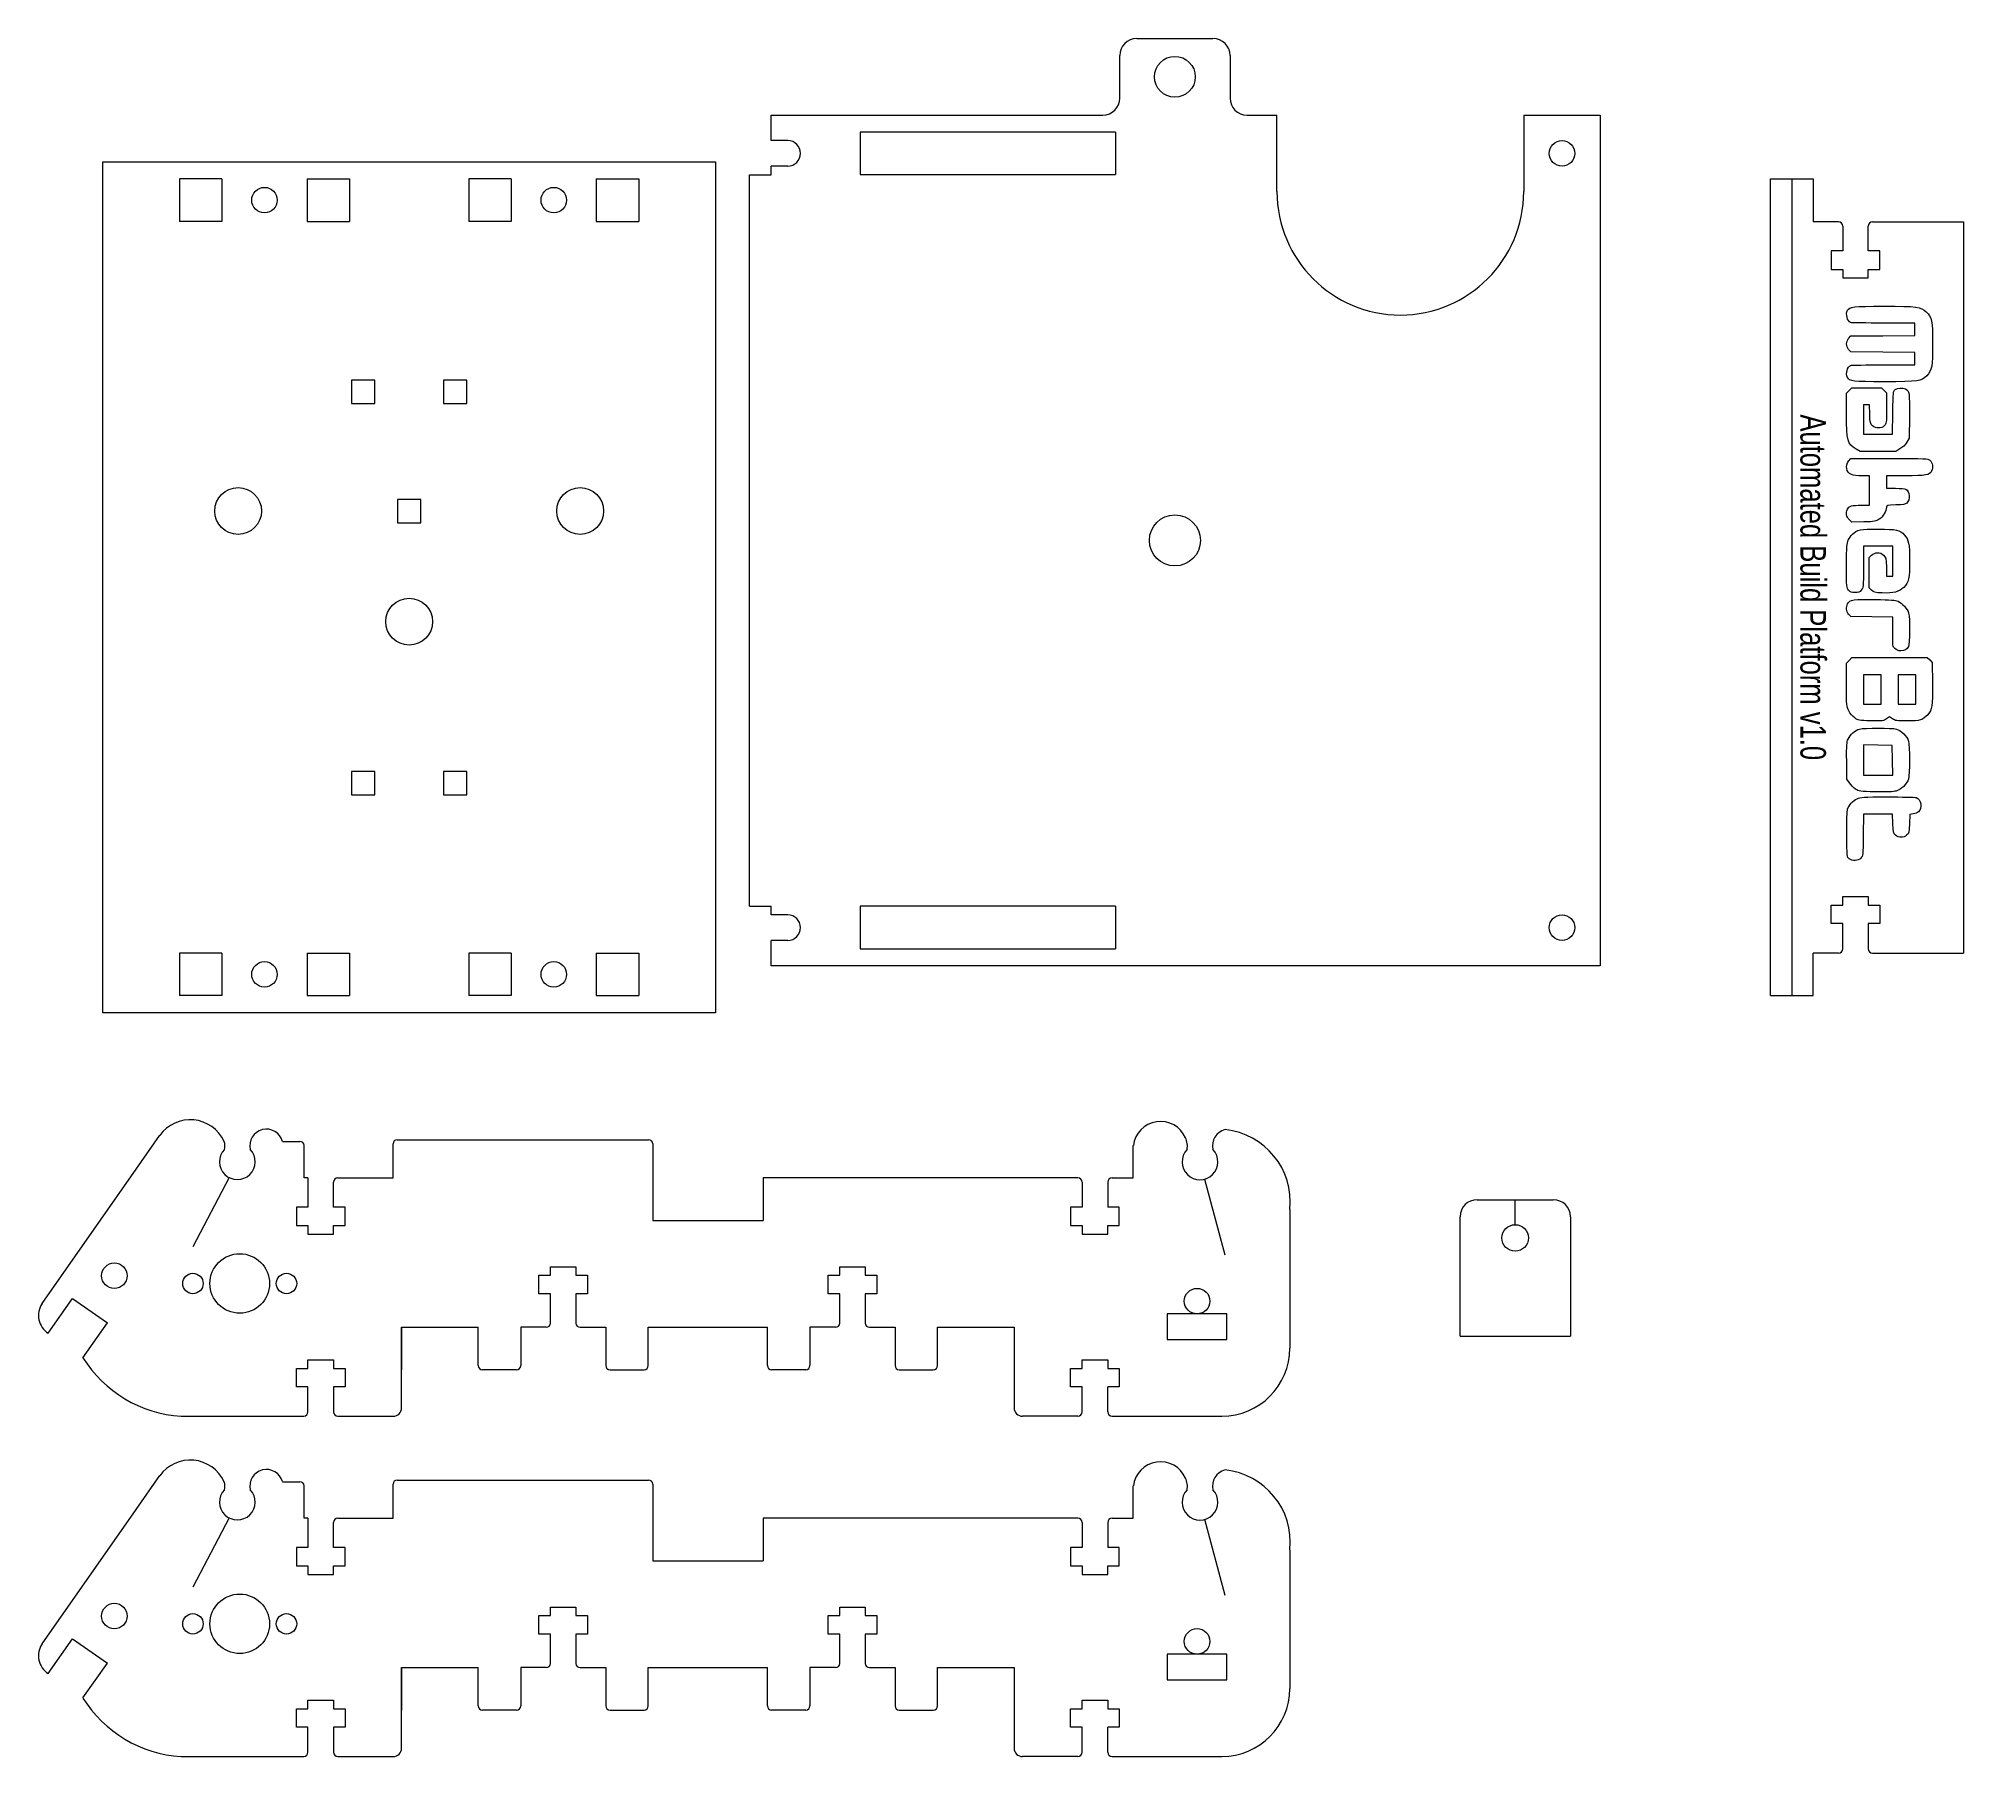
# Model space of a CAD drawing. Header units: millimetres. Extents: x -144 to 83, y -537 to -335.
import ezdxf

# ---------------------------------------------------------------- set-up
doc = ezdxf.new("R2010")
doc.units = ezdxf.units.MM
doc.layers.get('0').update_dxf_attribs({"linetype": 'CONTINUOUS', "lineweight": 25, "true_color": 0x000000})
for name, color, linetype, lineweight, true_color in [('01 bottom', 7, 'CONTINUOUS', 0, 0x000000), ('02 top', 7, 'CONTINUOUS', 0, 0x000000), ('04 side', 7, 'CONTINUOUS', 0, 0x000000), ('06 scraper', 7, 'CONTINUOUS', 0, 0x000000), ('08 brush retainer', 7, 'CONTINUOUS', 0, 0x000000), ('10 artwork', 1, 'CONTINUOUS', 0, 0xff0000)]:
    doc.layers.add(name, color=color, linetype=linetype, lineweight=lineweight, true_color=true_color)
doc.styles.get("Standard").update_dxf_attribs({"font": 'txt', "width": 0.75})

# ---------------------------------------------------------------- blocks, each defined once
blk = doc.blocks.new('holes-20')
for p, q in [((-5, 2.5), (-10, 2.5)), ((-10, 2.5), (-10, -2.5)), ((-5, 2.5), (-5, -2.5)), ((5, 2.5), (10, 2.5)), ((5, 2.5), (5, -2.5)), ((10, 2.5), (10, -2.5)), ((-5, -2.5), (-10, -2.5)), ((5, -2.5), (10, -2.5))]:
    blk.add_line(p, q)
blk.add_circle((0, 0), 1.5)

msp = doc.modelspace()

# ---------------------------------------------------------------- linework, layer by layer
at = {"layer": '01 bottom'}
for p, q in [((-136, -350), (-64, -350)), ((-136, -450), (-136, -350)), ((-64, -350), (-64, -450)), ((-104.03, -375.67), (-106.77, -375.67)), ((-106.77, -375.67), (-106.77, -378.41)), ((-104.03, -378.41), (-104.03, -375.67)), ((-93.23, -375.67), (-95.97, -375.67)), ((-95.97, -375.67), (-95.97, -378.41)), ((-93.23, -378.41), (-93.23, -375.67)), ((-106.77, -378.41), (-104.03, -378.41)), ((-95.97, -378.41), (-93.23, -378.41)), ((-98.63, -389.67), (-101.37, -389.67)), ((-101.37, -389.67), (-101.37, -392.41)), ((-98.63, -392.41), (-98.63, -389.67)), ((-101.37, -392.41), (-98.63, -392.41)), ((-104.03, -421.67), (-106.77, -421.67)), ((-106.77, -421.67), (-106.77, -424.41)), ((-104.03, -424.41), (-104.03, -421.67)), ((-93.23, -421.67), (-95.97, -421.67)), ((-95.97, -421.67), (-95.97, -424.41)), ((-93.23, -424.41), (-93.23, -421.67)), ((-106.77, -424.41), (-104.03, -424.41)), ((-95.97, -424.41), (-93.23, -424.41)), ((-64, -450), (-136, -450))]:
    msp.add_line(p, q, dxfattribs=at)
for centre in [(-120.1, -391.04), (-79.9, -391.04), (-100, -404.04)]:
    msp.add_circle(centre, 2.75, dxfattribs=at)
at = {"layer": '02 top'}
for p, q in [((-14.48, -335.5), (-5.52, -335.5)), ((-16.48, -342.5), (-16.48, -337.5)), ((-3.52, -337.5), (-3.52, -342.5)), ((-57.46, -344.5), (-18.48, -344.5)), ((-57.46, -347.5), (-57.46, -344.5)), ((-1.52, -344.5), (2, -344.5)), ((2, -353.5), (2, -344.5)), ((31, -344.5), (31, -353.5)), ((31, -344.5), (40, -344.5)), ((40, -344.5), (40, -444.5)), ((-55.5, -347.5), (-57.46, -347.5)), ((-47, -346.5), (-47, -351.5)), ((-16.98, -346.5), (-47, -346.5)), ((-16.98, -346.5), (-16.98, -351.5)), ((-57.46, -351.54), (-57.46, -350.5)), ((-55.5, -350.5), (-57.46, -350.5)), ((-60, -351.54), (-57.46, -351.54)), ((-60, -437.5), (-60, -351.54)), ((-47, -351.5), (-16.98, -351.5)), ((-60, -437.5), (-57.46, -437.5)), ((-57.46, -438.5), (-57.46, -437.5)), ((-55.5, -438.5), (-57.46, -438.5)), ((-47, -437.5), (-47, -442.5)), ((-16.98, -437.5), (-47, -437.5)), ((-16.98, -437.5), (-16.98, -442.5)), ((-55.5, -441.5), (-57.46, -441.5)), ((-57.46, -444.5), (-57.46, -441.5)), ((-47, -442.5), (-16.98, -442.5)), ((40, -444.5), (-57.46, -444.5))]:
    msp.add_line(p, q, dxfattribs=at)
for centre, radius in [((-10, -340), 2.4), ((35.5, -349), 1.5), ((-10, -394.5), 3), ((35.5, -440), 1.5)]:
    msp.add_circle(centre, radius, dxfattribs=at)
for centre, radius, start, end in [((-14.48, -337.5), 2, 90, 180), ((-5.52, -337.5), 2, 0, 90), ((-18.48, -342.5), 2, 270, 360), ((-1.52, -342.5), 2, 180, 270), ((-55.5, -349), 1.5, 270, 90), ((16.5, -353.5), 14.5, 180, 0), ((-55.5, -440), 1.5, 270, 90)]:
    msp.add_arc(centre, radius, start, end, dxfattribs=at)
at = {"layer": '04 side'}
for p, q in [((-132.09, -468.4), (-129.3, -464.41)), ((-114.89, -465.13), (-112.85, -465.13)), ((-112.35, -469.43), (-112.35, -465.63)), ((-101.89, -469.43), (-101.89, -465.43)), ((-101.39, -464.93), (-71.87, -464.93)), ((-71.37, -465.43), (-71.37, -474.43)), ((-14.89, -469.43), (-14.89, -465.63)), ((-143.14, -484.19), (-132.09, -468.4)), ((-121.16, -469.39), (-125.42, -477.54)), ((-111.89, -469.43), (-112.35, -469.43)), ((-111.89, -469.43), (-111.89, -472.86)), ((-108.89, -472.86), (-108.89, -469.93)), ((-108.39, -469.43), (-101.89, -469.43)), ((-58.4, -469.43), (-58.4, -474.43)), ((-21.39, -469.43), (-58.4, -469.43)), ((-20.89, -469.93), (-20.89, -472.86)), ((-17.89, -469.93), (-17.89, -472.86)), ((-17.39, -469.43), (-14.89, -469.43)), ((-6.5, -469.55), (-4.11, -478.45)), ((-113.25, -472.86), (-113.25, -475.03)), ((-111.89, -472.86), (-113.25, -472.86)), ((-113.25, -475.03), (-111.89, -475.03)), ((-111.89, -475.03), (-111.89, -476.03)), ((-107.53, -472.86), (-108.89, -472.86)), ((-108.89, -476.03), (-108.89, -475.03)), ((-108.89, -475.03), (-107.53, -475.03)), ((-107.53, -475.03), (-107.53, -472.86)), ((-71.37, -474.43), (-58.4, -474.43)), ((-22.25, -472.86), (-22.25, -475.03)), ((-20.89, -472.86), (-22.25, -472.86)), ((-22.25, -475.03), (-20.89, -475.03)), ((-20.89, -475.03), (-20.89, -476.03)), ((-16.53, -472.86), (-17.89, -472.86)), ((-17.89, -476.03), (-17.89, -475.03)), ((-17.89, -475.03), (-16.53, -475.03)), ((-16.53, -475.03), (-16.53, -472.86)), ((3.51, -473.13), (3.51, -489.43)), ((-111.89, -476.03), (-108.89, -476.03)), ((-20.89, -476.03), (-17.89, -476.03)), ((-84.75, -483.04), (-84.75, -480.87)), ((-84.75, -480.87), (-83.39, -480.87)), ((-83.39, -479.87), (-80.39, -479.87)), ((-83.39, -480.87), (-83.39, -479.87)), ((-80.39, -479.87), (-80.39, -480.87)), ((-80.39, -480.87), (-79.03, -480.87)), ((-79.03, -480.87), (-79.03, -483.04)), ((-50.75, -483.04), (-50.75, -480.87)), ((-50.75, -480.87), (-49.39, -480.87)), ((-49.39, -479.87), (-46.39, -479.87)), ((-49.39, -480.87), (-49.39, -479.87)), ((-46.39, -479.87), (-46.39, -480.87)), ((-46.39, -480.87), (-45.03, -480.87)), ((-45.03, -480.87), (-45.03, -483.04)), ((-142.43, -487.68), (-139.56, -483.59)), ((-139.56, -483.59), (-135.46, -486.45)), ((-83.39, -483.04), (-84.75, -483.04)), ((-83.39, -486.48), (-83.39, -483.04)), ((-79.03, -483.04), (-80.39, -483.04)), ((-80.39, -483.04), (-80.39, -486.48)), ((-49.39, -483.04), (-50.75, -483.04)), ((-49.39, -486.48), (-49.39, -483.04)), ((-45.03, -483.04), (-46.39, -483.04)), ((-46.39, -483.04), (-46.39, -486.48)), ((-7.39, -485.4), (-10.89, -485.4)), ((-10.89, -485.4), (-10.89, -488.43)), ((-7.71, -485.4), (-7.71, -485.4)), ((-7.71, -485.4), (-7.71, -485.4)), ((-3.89, -485.4), (-7.39, -485.4)), ((-3.89, -488.43), (-3.89, -485.4)), ((-138.33, -490.55), (-135.46, -486.45)), ((-100.89, -486.98), (-100.89, -491.98)), ((-100.89, -486.98), (-91.89, -486.98)), ((-100.89, -496.43), (-100.89, -486.98)), ((-91.89, -491.48), (-91.89, -486.98)), ((-86.89, -486.98), (-86.89, -491.48)), ((-83.89, -486.98), (-86.89, -486.98)), ((-79.89, -486.98), (-76.89, -486.98)), ((-76.89, -486.98), (-76.89, -491.48)), ((-71.89, -486.98), (-57.89, -486.98)), ((-71.89, -491.48), (-71.89, -486.98)), ((-57.89, -491.48), (-57.89, -486.98)), ((-49.89, -486.98), (-52.89, -486.98)), ((-52.89, -486.98), (-52.89, -491.48)), ((-49.89, -486.98), (-52.89, -486.98)), ((-45.89, -486.98), (-42.89, -486.98)), ((-45.89, -486.98), (-42.89, -486.98)), ((-42.89, -486.98), (-42.89, -491.48)), ((-37.89, -491.48), (-37.89, -486.98)), ((-37.89, -486.98), (-28.89, -486.98)), ((-28.89, -486.98), (-28.89, -496.43)), ((-10.89, -488.43), (-3.89, -488.43)), ((-111.89, -490.82), (-108.89, -490.82)), ((-111.89, -491.82), (-111.89, -490.82)), ((-108.89, -490.82), (-108.89, -491.82)), ((-20.89, -490.82), (-17.89, -490.82)), ((-20.89, -491.82), (-20.89, -490.82)), ((-17.89, -490.82), (-17.89, -491.82)), ((-113.25, -493.99), (-113.25, -491.82)), ((-113.25, -491.82), (-111.89, -491.82)), ((-108.89, -491.82), (-107.53, -491.82)), ((-107.53, -491.82), (-107.53, -493.99)), ((-87.39, -491.98), (-91.39, -491.98)), ((-76.39, -491.98), (-72.39, -491.98)), ((-53.39, -491.98), (-57.39, -491.98)), ((-42.39, -491.98), (-38.39, -491.98)), ((-22.25, -493.99), (-22.25, -491.82)), ((-22.25, -491.82), (-20.89, -491.82)), ((-17.89, -491.82), (-16.53, -491.82)), ((-16.53, -491.82), (-16.53, -493.99)), ((-111.89, -493.99), (-113.25, -493.99)), ((-111.89, -496.93), (-111.89, -493.99)), ((-107.53, -493.99), (-108.89, -493.99)), ((-108.89, -493.99), (-108.89, -496.93)), ((-20.89, -493.99), (-22.25, -493.99)), ((-20.89, -496.93), (-20.89, -493.99)), ((-16.53, -493.99), (-17.89, -493.99)), ((-17.89, -496.93), (-17.89, -493.99)), ((-126.81, -497.43), (-112.39, -497.43)), ((-108.39, -497.43), (-101.89, -497.43)), ((-21.39, -497.43), (-27.89, -497.43)), ((-17.39, -497.43), (-15.35, -497.43)), ((-15.35, -497.43), (-4.49, -497.43)), ((-132.09, -508.4), (-129.3, -504.41)), ((-114.89, -505.13), (-112.85, -505.13)), ((-112.35, -509.43), (-112.35, -505.63)), ((-101.89, -509.43), (-101.89, -505.43)), ((-101.39, -504.93), (-71.87, -504.93)), ((-71.37, -505.43), (-71.37, -514.43)), ((-14.89, -509.43), (-14.89, -505.63)), ((-143.14, -524.19), (-132.09, -508.4)), ((-121.16, -509.39), (-125.42, -517.54)), ((-111.89, -509.43), (-112.35, -509.43)), ((-111.89, -509.43), (-111.89, -512.86)), ((-108.89, -512.86), (-108.89, -509.93)), ((-108.39, -509.43), (-101.89, -509.43)), ((-58.4, -509.43), (-58.4, -514.43)), ((-21.39, -509.43), (-58.4, -509.43)), ((-20.89, -509.93), (-20.89, -512.86)), ((-17.89, -509.93), (-17.89, -512.86)), ((-17.39, -509.43), (-14.89, -509.43)), ((-6.5, -509.55), (-4.11, -518.45)), ((-113.25, -512.86), (-113.25, -515.03)), ((-111.89, -512.86), (-113.25, -512.86)), ((-107.53, -512.86), (-108.89, -512.86)), ((-107.53, -515.03), (-107.53, -512.86)), ((-22.25, -512.86), (-22.25, -515.03)), ((-20.89, -512.86), (-22.25, -512.86)), ((-16.53, -512.86), (-17.89, -512.86)), ((-16.53, -515.03), (-16.53, -512.86)), ((3.51, -513.13), (3.51, -529.43)), ((-113.25, -515.03), (-111.89, -515.03)), ((-111.89, -515.03), (-111.89, -516.03)), ((-108.89, -516.03), (-108.89, -515.03)), ((-108.89, -515.03), (-107.53, -515.03)), ((-71.37, -514.43), (-58.4, -514.43)), ((-22.25, -515.03), (-20.89, -515.03)), ((-20.89, -515.03), (-20.89, -516.03)), ((-17.89, -516.03), (-17.89, -515.03)), ((-17.89, -515.03), (-16.53, -515.03)), ((-111.89, -516.03), (-108.89, -516.03)), ((-20.89, -516.03), (-17.89, -516.03)), ((-83.39, -519.87), (-80.39, -519.87)), ((-83.39, -520.87), (-83.39, -519.87)), ((-80.39, -519.87), (-80.39, -520.87)), ((-49.39, -519.87), (-46.39, -519.87)), ((-49.39, -520.87), (-49.39, -519.87)), ((-46.39, -519.87), (-46.39, -520.87)), ((-84.75, -523.04), (-84.75, -520.87)), ((-84.75, -520.87), (-83.39, -520.87)), ((-80.39, -520.87), (-79.03, -520.87)), ((-79.03, -520.87), (-79.03, -523.04)), ((-50.75, -523.04), (-50.75, -520.87)), ((-50.75, -520.87), (-49.39, -520.87)), ((-46.39, -520.87), (-45.03, -520.87)), ((-45.03, -520.87), (-45.03, -523.04)), ((-142.43, -527.68), (-139.56, -523.59)), ((-139.56, -523.59), (-135.46, -526.45)), ((-83.39, -523.04), (-84.75, -523.04)), ((-83.39, -526.48), (-83.39, -523.04)), ((-79.03, -523.04), (-80.39, -523.04)), ((-80.39, -523.04), (-80.39, -526.48)), ((-49.39, -523.04), (-50.75, -523.04)), ((-49.39, -526.48), (-49.39, -523.04)), ((-45.03, -523.04), (-46.39, -523.04)), ((-46.39, -523.04), (-46.39, -526.48)), ((-138.33, -530.55), (-135.46, -526.45)), ((-100.89, -526.98), (-100.89, -531.98)), ((-100.89, -526.98), (-91.89, -526.98)), ((-100.89, -536.43), (-100.89, -526.98)), ((-91.89, -531.48), (-91.89, -526.98)), ((-86.89, -526.98), (-86.89, -531.48)), ((-83.89, -526.98), (-86.89, -526.98)), ((-79.89, -526.98), (-76.89, -526.98)), ((-76.89, -526.98), (-76.89, -531.48)), ((-71.89, -526.98), (-57.89, -526.98)), ((-71.89, -531.48), (-71.89, -526.98)), ((-57.89, -531.48), (-57.89, -526.98)), ((-49.89, -526.98), (-52.89, -526.98)), ((-52.89, -526.98), (-52.89, -531.48)), ((-49.89, -526.98), (-52.89, -526.98)), ((-45.89, -526.98), (-42.89, -526.98)), ((-45.89, -526.98), (-42.89, -526.98)), ((-42.89, -526.98), (-42.89, -531.48)), ((-37.89, -531.48), (-37.89, -526.98)), ((-37.89, -526.98), (-28.89, -526.98)), ((-28.89, -526.98), (-28.89, -536.43)), ((-7.39, -525.4), (-10.89, -525.4)), ((-10.89, -525.4), (-10.89, -528.43)), ((-7.71, -525.4), (-7.71, -525.4)), ((-7.71, -525.4), (-7.71, -525.4)), ((-3.89, -525.4), (-7.39, -525.4)), ((-3.89, -528.43), (-3.89, -525.4)), ((-10.89, -528.43), (-3.89, -528.43)), ((-111.89, -530.82), (-108.89, -530.82)), ((-111.89, -531.82), (-111.89, -530.82)), ((-108.89, -530.82), (-108.89, -531.82)), ((-20.89, -530.82), (-17.89, -530.82)), ((-20.89, -531.82), (-20.89, -530.82)), ((-17.89, -530.82), (-17.89, -531.82)), ((-113.25, -533.99), (-113.25, -531.82)), ((-113.25, -531.82), (-111.89, -531.82)), ((-108.89, -531.82), (-107.53, -531.82)), ((-107.53, -531.82), (-107.53, -533.99)), ((-87.39, -531.98), (-91.39, -531.98)), ((-76.39, -531.98), (-72.39, -531.98)), ((-53.39, -531.98), (-57.39, -531.98)), ((-42.39, -531.98), (-38.39, -531.98)), ((-22.25, -533.99), (-22.25, -531.82)), ((-22.25, -531.82), (-20.89, -531.82)), ((-17.89, -531.82), (-16.53, -531.82)), ((-16.53, -531.82), (-16.53, -533.99)), ((-111.89, -533.99), (-113.25, -533.99)), ((-111.89, -536.93), (-111.89, -533.99)), ((-107.53, -533.99), (-108.89, -533.99)), ((-108.89, -533.99), (-108.89, -536.93)), ((-20.89, -533.99), (-22.25, -533.99)), ((-20.89, -536.93), (-20.89, -533.99)), ((-16.53, -533.99), (-17.89, -533.99)), ((-17.89, -536.93), (-17.89, -533.99)), ((-126.81, -537.43), (-112.39, -537.43)), ((-108.39, -537.43), (-101.89, -537.43)), ((-21.39, -537.43), (-27.89, -537.43)), ((-17.39, -537.43), (-15.35, -537.43)), ((-15.35, -537.43), (-4.49, -537.43))]:
    msp.add_line(p, q, dxfattribs=at)
for centre, radius in [((-134.64, -480.92), 1.5), ((-119.91, -481.83), 3.5), ((-125.41, -481.83), 1.2), ((-114.41, -481.83), 1.2), ((-7.39, -483.9), 1.5), ((-134.64, -520.92), 1.5), ((-119.91, -521.83), 3.5), ((-125.41, -521.83), 1.2), ((-114.41, -521.83), 1.2), ((-7.39, -523.9), 1.5)]:
    msp.add_circle(centre, radius, dxfattribs=at)
for centre, radius, start, end in [((-125.73, -466.96), 4.38, 24.6749, 144.5517), ((-116.77, -465.63), 1.95, 15.0642, 193.1893), ((-11.69, -466), 3.21, 23.7755, 173.2713), ((-3.63, -465.63), 1.95, 104.1268, 193.1893), ((-4.99, -472.24), 8.55, 354.0799, 84.0799), ((-123.06, -465.66), 1.42, 342.8056, 22.0795), ((-112.85, -465.63), 0.5, 0, 90), ((-101.39, -465.43), 0.5, 90, 180), ((-71.87, -465.43), 0.5, 0, 90), ((-10.63, -465.66), 2.1, 348.394, 26.8205), ((-120.19, -467.52), 2.1, 136.42, 43.58), ((-7.05, -467.53), 2.1, 136.42, 43.58), ((-108.39, -469.93), 0.5, 90, 180), ((-21.39, -469.93), 0.5, 0, 90), ((-17.39, -469.93), 0.5, 90, 180), ((-125.89, -478.43), 1, 90, 90), ((-3.89, -479.43), 1, 90, 90), ((-141.04, -485.58), 2.52, 146.6002, 236.6002), ((-83.89, -486.48), 0.5, 270, 0), ((-79.89, -486.48), 0.5, 180, 270), ((-49.89, -486.48), 0.5, 270, 0), ((-49.89, -486.48), 0.5, 270, 0), ((-45.89, -486.48), 0.5, 180, 270), ((-45.89, -486.48), 0.5, 180, 270), ((-125.89, -482.8), 14.66, 211.9334, 266.3957), ((-4.49, -489.43), 8, 270, 0), ((-91.39, -491.48), 0.5, 180, 270), ((-87.39, -491.48), 0.5, 270, 0), ((-76.39, -491.48), 0.5, 180, 270), ((-72.39, -491.48), 0.5, 270, 0), ((-57.39, -491.48), 0.5, 180, 270), ((-53.39, -491.48), 0.5, 270, 0), ((-42.39, -491.48), 0.5, 180, 270), ((-38.39, -491.48), 0.5, 270, 0), ((-112.39, -496.93), 0.5, 270, 360), ((-108.39, -496.93), 0.5, 180, 270), ((-101.89, -496.43), 1, 270, 0), ((-27.89, -496.43), 1, 180, 270), ((-21.39, -496.93), 0.5, 270, 0), ((-17.39, -496.93), 0.5, 180, 270), ((-125.73, -506.96), 4.38, 24.6749, 144.5517), ((-116.77, -505.63), 1.95, 15.0642, 193.1893), ((-11.69, -506), 3.21, 23.7755, 173.2713), ((-3.63, -505.63), 1.95, 104.1268, 193.1893), ((-4.99, -512.24), 8.55, 354.0799, 84.0799), ((-120.19, -507.52), 2.1, 136.42, 43.58), ((-123.06, -505.66), 1.42, 342.8056, 22.0795), ((-112.85, -505.63), 0.5, 0, 90), ((-101.39, -505.43), 0.5, 90, 180), ((-71.87, -505.43), 0.5, 0, 90), ((-7.05, -507.53), 2.1, 136.42, 43.58), ((-10.63, -505.66), 2.1, 348.394, 26.8205), ((-108.39, -509.93), 0.5, 90, 180), ((-21.39, -509.93), 0.5, 0, 90), ((-17.39, -509.93), 0.5, 90, 180), ((-125.89, -518.43), 1, 90, 90), ((-3.89, -519.43), 1, 90, 90), ((-141.04, -525.58), 2.52, 146.6002, 236.6002), ((-83.89, -526.48), 0.5, 270, 0), ((-79.89, -526.48), 0.5, 180, 270), ((-49.89, -526.48), 0.5, 270, 0), ((-49.89, -526.48), 0.5, 270, 0), ((-45.89, -526.48), 0.5, 180, 270), ((-45.89, -526.48), 0.5, 180, 270), ((-125.89, -522.8), 14.66, 211.9334, 266.3957), ((-91.39, -531.48), 0.5, 180, 270), ((-87.39, -531.48), 0.5, 270, 0), ((-76.39, -531.48), 0.5, 180, 270), ((-72.39, -531.48), 0.5, 270, 0), ((-57.39, -531.48), 0.5, 180, 270), ((-53.39, -531.48), 0.5, 270, 0), ((-42.39, -531.48), 0.5, 180, 270), ((-38.39, -531.48), 0.5, 270, 0), ((-4.49, -529.43), 8, 270, 0), ((-112.39, -536.93), 0.5, 270, 360), ((-108.39, -536.93), 0.5, 180, 270), ((-101.89, -536.43), 1, 270, 0), ((-27.89, -536.43), 1, 180, 270), ((-21.39, -536.93), 0.5, 270, 0), ((-17.39, -536.93), 0.5, 180, 270)]:
    msp.add_arc(centre, radius, start, end, dxfattribs=at)
at = {"layer": '06 scraper'}
for p, q in [((60, -352), (65, -352)), ((60, -448), (60, -352)), ((65, -352), (65, -357.04)), ((68, -357.04), (65, -357.04)), ((72, -357.04), (82.69, -357.04)), ((82.69, -357.04), (82.69, -443)), ((68.5, -357.54), (68.5, -360.47)), ((71.5, -360.47), (71.5, -357.54)), ((67.14, -360.47), (67.14, -362.64)), ((68.5, -360.47), (67.14, -360.47)), ((72.86, -360.47), (71.5, -360.47)), ((72.86, -362.64), (72.86, -360.47)), ((67.14, -362.64), (68.5, -362.64)), ((68.5, -362.64), (68.5, -363.64)), ((68.5, -363.64), (71.5, -363.64)), ((71.5, -363.64), (71.5, -362.64)), ((71.5, -362.64), (72.86, -362.64)), ((68.5, -436.36), (71.5, -436.36)), ((68.5, -437.36), (68.5, -436.36)), ((71.5, -436.36), (71.5, -437.36)), ((67.14, -439.53), (67.14, -437.36)), ((67.14, -437.36), (68.5, -437.36)), ((71.5, -437.36), (72.86, -437.36)), ((72.86, -437.36), (72.86, -439.53)), ((68.5, -439.53), (67.14, -439.53)), ((68.5, -442.5), (68.5, -439.53)), ((72.86, -439.53), (71.5, -439.53)), ((71.5, -439.53), (71.5, -442.5)), ((68, -443), (65, -443)), ((68, -443), (65, -443)), ((65, -448), (65, -443)), ((72, -443), (82.69, -443)), ((60, -448), (65, -448))]:
    msp.add_line(p, q, dxfattribs=at)
for centre, start, end in [((68, -357.54), 0, 90), ((68, -357.54), 0, 90), ((72, -357.54), 90, 180), ((72, -357.54), 90, 180), ((68, -442.5), 270, 0), ((68, -442.5), 270, 0), ((72, -442.5), 180, 270), ((72, -442.5), 180, 270)]:
    msp.add_arc(centre, 0.5, start, end, dxfattribs=at)
at = {"layer": '08 brush retainer'}
for p, q in [((25.52, -471.98), (34.48, -471.98)), ((30, -474.96), (30, -471.98)), ((23.52, -488.02), (23.52, -473.98)), ((36.48, -473.98), (36.48, -488.02)), ((23.52, -488.02), (36.48, -488.02))]:
    msp.add_line(p, q, dxfattribs=at)
msp.add_circle((30, -476.48), 1.56, dxfattribs=at)
for centre, start, end in [((25.52, -473.98), 90, 180), ((34.48, -473.98), 0, 90)]:
    msp.add_arc(centre, 2, start, end, dxfattribs=at)
at = {"layer": '10 artwork'}
for p, q in [((62.5, -352), (62.5, -448)), ((69.06, -367.45), (69.06, -367.45)), ((69.19, -370.76), (69.44, -370.46)), ((69.44, -370.46), (73.21, -370.43)), ((73.21, -370.43), (76.98, -370.4)), ((76.98, -368.95), (73.28, -368.95)), ((76.98, -369.68), (76.98, -368.95)), ((76.98, -370.4), (76.98, -369.68)), ((69.44, -372.34), (69.19, -372.05)), ((73.21, -372.37), (69.44, -372.34)), ((76.98, -372.4), (73.21, -372.37)), ((76.98, -373.13), (76.98, -372.4)), ((76.98, -373.86), (76.98, -373.13)), ((73.28, -373.86), (76.98, -373.86)), ((68.94, -377.18), (69.24, -376.87)), ((68.94, -379.68), (68.94, -377.18)), ((69.24, -376.87), (69.55, -376.57)), ((69.24, -376.87), (69.24, -376.87)), ((69.55, -376.57), (71.3, -376.57)), ((71.3, -376.57), (73.05, -376.57)), ((73.05, -376.57), (73.34, -376.85)), ((73.34, -376.85), (73.64, -377.13)), ((73.64, -377.13), (73.64, -378.94)), ((71.28, -378.55), (70.92, -378.55)), ((70.92, -378.55), (70.92, -380.28)), ((71.63, -378.55), (71.28, -378.55)), ((71.67, -379.66), (71.63, -378.55)), ((74.36, -382), (74.39, -379.48)), ((76.33, -379.92), (76.3, -382.47)), ((70.92, -380.28), (70.92, -382)), ((70.92, -382), (72.64, -382)), ((72.64, -382), (74.36, -382)), ((70.56, -384.03), (70.07, -383.75)), ((72.64, -384.03), (70.56, -384.03)), ((74.73, -384.03), (72.64, -384.03)), ((75.22, -383.74), (74.73, -384.03)), ((76.3, -382.47), (76.01, -382.96)), ((69.19, -385.16), (69.44, -384.87)), ((69.19, -385.16), (69.19, -385.16)), ((69.44, -384.87), (73.98, -384.87)), ((71.65, -386.9), (70.76, -386.9)), ((71.65, -388.63), (71.65, -386.9)), ((71.65, -390.35), (71.65, -388.63)), ((75.8, -386.9), (73.64, -386.9)), ((73.64, -386.9), (73.64, -387.63)), ((73.64, -387.63), (73.64, -388.37)), ((73.64, -388.37), (74.69, -388.37)), ((70.67, -390.35), (71.65, -390.35)), ((69.57, -392.35), (69.25, -392.04)), ((70.96, -392.32), (69.57, -392.35)), ((69.14, -394.47), (69.14, -394.47)), ((72.64, -395.15), (70.92, -395.15)), ((70.92, -395.15), (70.92, -397.6)), ((74.37, -395.15), (72.64, -395.15)), ((74.37, -396.92), (74.37, -395.15)), ((71.6, -396.51), (71.88, -396.24)), ((71.6, -398.28), (71.6, -396.51)), ((73.62, -397.61), (73.65, -398.7)), ((74.37, -398.7), (74.37, -396.92)), ((71.6, -400.05), (71.6, -398.28)), ((71.89, -400.34), (71.6, -400.05)), ((73.65, -398.7), (74.01, -398.7)), ((74.01, -398.7), (74.37, -398.7)), ((69.07, -401.93), (69.07, -401.93)), ((69.44, -403.45), (69.19, -403.16)), ((71.9, -403.48), (69.44, -403.45)), ((74.37, -403.51), (71.9, -403.48)), ((74.37, -405.23), (74.37, -403.51)), ((68.94, -408.93), (69.24, -408.59)), ((68.94, -411.47), (68.94, -408.93)), ((69.24, -408.59), (69.55, -408.25)), ((69.24, -408.59), (69.24, -408.59)), ((69.55, -408.25), (73.99, -408.25)), ((73.99, -408.25), (78.43, -408.25)), ((78.43, -408.25), (78.72, -408.54)), ((78.72, -408.54), (79.01, -408.83)), ((79.01, -408.83), (79.04, -411.27)), ((71.97, -410.29), (70.92, -410.29)), ((70.92, -410.29), (70.92, -412.01)), ((73.01, -410.29), (71.97, -410.29)), ((73.01, -412.01), (73.01, -410.29)), ((76.04, -410.29), (74.99, -410.29)), ((74.99, -410.29), (74.99, -412.01)), ((77.08, -410.29), (76.04, -410.29)), ((77.08, -412.01), (77.08, -410.29)), ((70.92, -412.01), (70.92, -413.73)), ((70.92, -413.73), (71.97, -413.73)), ((71.97, -413.73), (73.01, -413.73)), ((71.97, -413.73), (71.97, -413.73)), ((73.01, -413.73), (73.01, -412.01)), ((74.99, -412.01), (74.99, -413.73)), ((74.99, -413.73), (76.04, -413.73)), ((76.04, -413.73), (77.08, -413.73)), ((76.04, -413.73), (76.04, -413.73)), ((77.08, -413.73), (77.08, -412.01)), ((74, -415.23), (73.64, -415.48)), ((74.36, -415.47), (74, -415.23)), ((69.13, -417.85), (69.13, -417.85)), ((72.62, -418.56), (70.92, -418.53)), ((70.92, -418.53), (70.92, -420.3)), ((74.31, -418.58), (72.62, -418.56)), ((68.99, -422.57), (68.96, -420.42)), ((70.92, -420.3), (70.92, -422.08)), ((74.34, -420.33), (74.31, -418.58)), ((74.37, -422.08), (74.34, -420.33)), ((69.28, -423), (68.99, -422.57)), ((70.92, -422.08), (72.65, -422.08)), ((72.65, -422.08), (74.37, -422.08)), ((72.65, -422.08), (72.65, -422.08)), ((69.06, -426.1), (69.06, -426.1)), ((70.93, -426.67), (70.9, -429.12)), ((72.64, -426.67), (70.93, -426.67)), ((74.35, -426.67), (72.64, -426.67)), ((74.38, -427.78), (74.35, -426.67)), ((76.37, -426.7), (76.33, -427.79)), ((76.78, -426.64), (76.37, -426.7))]:
    msp.add_line(p, q, dxfattribs=at)
for points in [[(69.41, -368.89), (69.03, -368.74), (68.81, -367.87), (69.06, -367.45)], [(69.06, -367.45), (69.31, -367.01), (69.69, -366.97), (73.31, -366.97)], [(73.31, -366.97), (77.31, -366.97), (77.64, -367.01), (78.3, -367.62)], [(78.3, -367.62), (78.99, -368.25), (79.06, -368.64), (79.06, -371.41)], [(69.19, -372.05), (68.86, -371.66), (68.86, -371.14), (69.19, -370.76)], [(73.28, -368.95), (71.25, -368.95), (69.51, -368.92), (69.41, -368.89)], [(79.06, -371.41), (79.06, -374.07), (78.99, -374.49), (78.37, -375.13)], [(69.05, -375.33), (68.82, -374.9), (69.03, -374.07), (69.41, -373.92)], [(73.4, -375.84), (69.65, -375.84), (69.3, -375.8), (69.05, -375.33)], [(69.41, -373.92), (69.51, -373.89), (71.25, -373.86), (73.28, -373.86)], [(78.37, -375.13), (77.71, -375.8), (77.44, -375.84), (73.4, -375.84)], [(74.39, -379.48), (74.42, -376.98), (74.42, -376.97), (74.67, -376.77)], [(74.67, -376.77), (74.94, -376.55), (75.48, -376.51), (75.87, -376.69)], [(75.87, -376.69), (76.32, -376.9), (76.37, -377.19), (76.33, -379.92)], [(70.07, -383.75), (69.04, -383.14), (68.94, -382.79), (68.94, -379.68)], [(72, -381.02), (71.72, -380.77), (71.7, -380.72), (71.67, -379.66)], [(73.64, -378.94), (73.64, -380.73), (73.63, -380.76), (73.38, -381.01)], [(73.38, -381.01), (73.03, -381.36), (72.4, -381.36), (72, -381.02)], [(76.01, -382.96), (75.82, -383.28), (75.54, -383.56), (75.22, -383.74)], [(69.51, -386.75), (68.91, -386.5), (68.74, -385.68), (69.19, -385.16)], [(70.76, -386.9), (70.22, -386.9), (69.73, -386.84), (69.51, -386.75)], [(73.98, -384.87), (78.28, -384.87), (78.53, -384.88), (78.74, -385.07)], [(78.93, -386.34), (78.69, -386.83), (78.31, -386.9), (75.8, -386.9)], [(78.74, -385.07), (79.05, -385.34), (79.13, -385.91), (78.93, -386.34)], [(74.69, -388.37), (75.26, -388.37), (75.82, -388.41), (75.92, -388.47)], [(75.92, -388.47), (76.4, -388.72), (76.46, -389.71), (76.02, -390.1)], [(69.25, -392.04), (68.91, -391.7), (68.85, -391.29), (69.05, -390.83)], [(69.05, -390.83), (69.23, -390.45), (69.58, -390.35), (70.67, -390.35)], [(73.63, -390.59), (73.63, -391.05), (73.24, -391.69), (72.79, -391.99)], [(74.72, -390.33), (73.69, -390.37), (73.64, -390.38), (73.63, -390.59)], [(76.02, -390.1), (75.85, -390.26), (75.61, -390.3), (74.72, -390.33)], [(69.63, -393.77), (70.21, -393.23), (70.53, -393.17), (72.67, -393.17)], [(72.79, -391.99), (72.37, -392.26), (72.28, -392.28), (70.96, -392.32)], [(72.67, -393.17), (74.83, -393.17), (75.17, -393.25), (75.75, -393.86)], [(68.94, -397.47), (68.94, -395.18), (68.97, -394.84), (69.14, -394.47)], [(69.14, -394.47), (69.24, -394.24), (69.47, -393.93), (69.63, -393.77)], [(71.88, -396.24), (72.27, -395.84), (72.9, -395.83), (73.3, -396.22)], [(75.75, -393.86), (76.25, -394.4), (76.35, -394.89), (76.35, -396.84)], [(69.19, -400.34), (68.94, -400.04), (68.94, -400.04), (68.94, -397.47)], [(70.92, -397.6), (70.92, -400.03), (70.92, -400.05), (70.67, -400.34)], [(73.3, -396.22), (73.57, -396.49), (73.59, -396.57), (73.62, -397.61)], [(76.35, -396.84), (76.35, -398.99), (76.26, -399.42), (75.67, -400.01)], [(69.93, -400.63), (69.53, -400.63), (69.4, -400.58), (69.19, -400.34)], [(70.67, -400.34), (70.46, -400.58), (70.34, -400.63), (69.93, -400.63)], [(73.14, -400.67), (72.25, -400.63), (72.16, -400.61), (71.89, -400.34)], [(75.67, -400.01), (75.12, -400.56), (74.5, -400.72), (73.14, -400.67)], [(69.19, -403.16), (68.91, -402.83), (68.86, -402.35), (69.07, -401.93)], [(69.07, -401.93), (69.31, -401.47), (69.8, -401.39), (72.33, -401.44)], [(72.33, -401.44), (74.12, -401.47), (74.71, -401.51), (74.99, -401.64)], [(74.99, -401.64), (75.48, -401.85), (76.1, -402.56), (76.24, -403.05)], [(76.24, -403.05), (76.39, -403.6), (76.38, -406.69), (76.23, -406.98)], [(74.62, -407.21), (74.37, -406.96), (74.37, -406.92), (74.37, -405.23)], [(75.33, -407.46), (74.99, -407.47), (74.82, -407.4), (74.62, -407.21)], [(76.23, -406.98), (76.04, -407.34), (75.81, -407.46), (75.33, -407.46)], [(69.2, -414.53), (68.94, -414.01), (68.94, -413.97), (68.94, -411.47)], [(79.04, -411.27), (79.08, -414.02), (79.02, -414.38), (78.48, -414.98)], [(69.9, -415.36), (69.63, -415.18), (69.37, -414.86), (69.2, -414.53)], [(71.8, -415.69), (70.38, -415.66), (70.32, -415.65), (69.9, -415.36)], [(73.64, -415.48), (73.29, -415.72), (73.2, -415.73), (71.8, -415.69)], [(76.06, -415.71), (74.82, -415.71), (74.68, -415.69), (74.36, -415.47)], [(78.48, -414.98), (77.9, -415.62), (77.6, -415.71), (76.06, -415.71)], [(68.96, -420.42), (68.94, -418.51), (68.96, -418.22), (69.13, -417.85)], [(69.13, -417.85), (69.37, -417.32), (69.96, -416.8), (70.48, -416.66)], [(70.48, -416.66), (70.99, -416.52), (74.3, -416.52), (74.82, -416.66)], [(74.82, -416.66), (75.35, -416.81), (76.06, -417.52), (76.22, -418.07)], [(76.22, -418.07), (76.39, -418.65), (76.39, -421.96), (76.22, -422.54)], [(70, -423.72), (69.76, -423.57), (69.44, -423.24), (69.28, -423)], [(76.22, -422.54), (76.05, -423.12), (75.37, -423.78), (74.77, -423.95)], [(69.06, -426.1), (69.25, -425.56), (69.68, -425.09), (70.18, -424.86)], [(72.37, -424.05), (70.46, -424.01), (70.43, -424.01), (70, -423.72)], [(70.18, -424.86), (70.64, -424.65), (70.82, -424.64), (73.74, -424.64)], [(74.77, -423.95), (74.44, -424.04), (73.71, -424.07), (72.37, -424.05)], [(73.74, -424.64), (75.43, -424.64), (76.95, -424.67), (77.11, -424.72)], [(77.11, -424.72), (77.7, -424.88), (77.89, -425.97), (77.4, -426.41)], [(68.97, -429.06), (68.96, -427.39), (68.99, -426.3), (69.06, -426.1)], [(77.4, -426.41), (77.29, -426.51), (77.01, -426.61), (76.78, -426.64)], [(69.24, -431.9), (68.99, -431.7), (68.99, -431.7), (68.97, -429.06)], [(70.9, -429.12), (70.87, -431.54), (70.87, -431.57), (70.62, -431.83)], [(74.71, -429.14), (74.43, -428.89), (74.42, -428.84), (74.38, -427.78)], [(75.36, -429.39), (75.13, -429.39), (74.9, -429.29), (74.71, -429.14)], [(76, -429.14), (75.82, -429.29), (75.58, -429.39), (75.36, -429.39)], [(76.33, -427.79), (76.3, -428.84), (76.29, -428.89), (76, -429.14)], [(70.62, -431.83), (70.3, -432.17), (69.61, -432.21), (69.24, -431.9)]]:
    msp.add_open_spline(points, degree=3, dxfattribs=at)

# ---------------------------------------------------------------- block references
at = {"layer": '01 bottom', "rotation": 360}
for p in [(-117, -354.5), (-83, -354.5), (-117, -445.5), (-83, -445.5)]:
    msp.add_blockref('holes-20', p, dxfattribs=at)

# ---------------------------------------------------------------- texts
at = {"layer": '10 artwork', "insert": (65, -400), "char_height": 3, "width": 100, "attachment_point": 5, "rotation": 270}
msp.add_mtext('Automated\\~Build\\~Platform\\~v1.0', dxfattribs=at)

doc.saveas('drawing.dxf')
